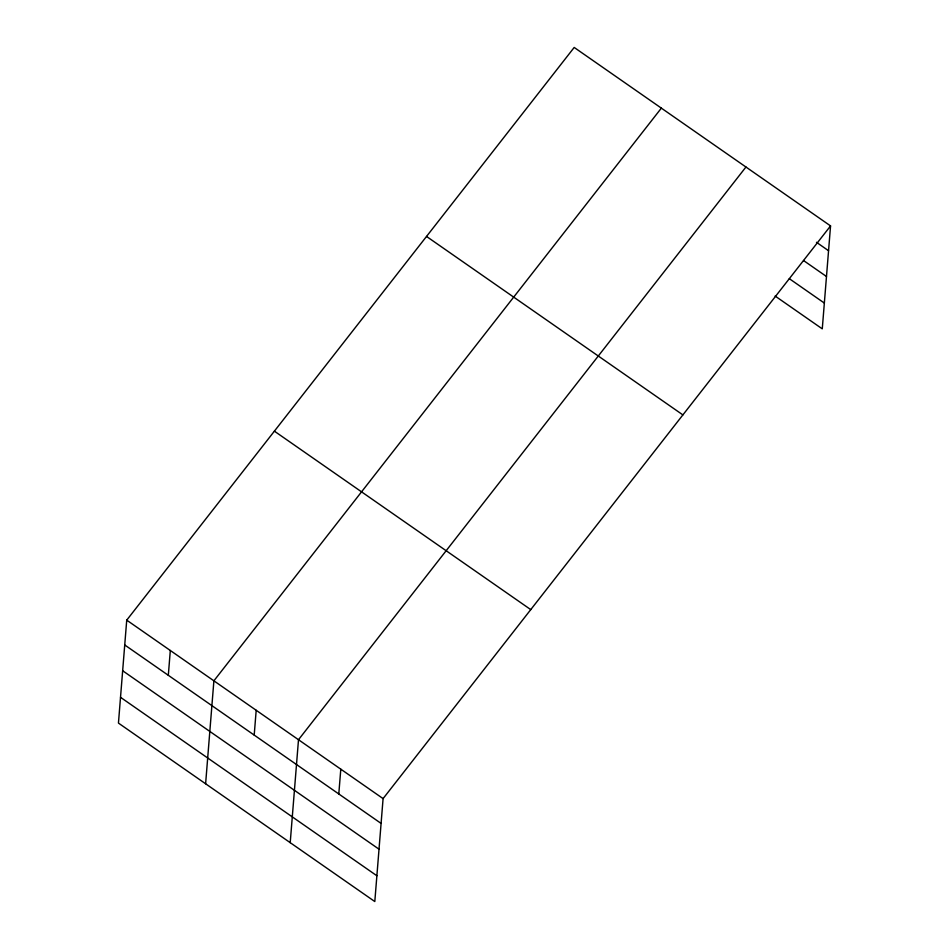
<?xml version="1.0" encoding="UTF-8"?>
<svg xmlns="http://www.w3.org/2000/svg" width="949" height="949" viewBox="0 0 949 949"><rect width="100%" height="100%" fill="white"/><g stroke="black" fill="none" stroke-linecap="round" stroke-linejoin="round"><path stroke-width="1.42" d="M126.727 620.148L118.447 723.091L374.808 901.55L383.088 798.607L830.553 225.909L574.192 47.45L126.727 620.148L383.088 798.607M168.317 675.297L170.31 650.492M205.613 783.767L213.893 680.824L661.358 108.127M254.202 735.084L256.194 710.267M290.216 842.665L298.496 739.722L745.95 167.012M338.793 793.969L340.798 769.164M830.553 225.909L822.273 328.852L775.131 296.041M816.472 242.303L828.548 250.714M803.518 260.512L826.484 276.503M789.295 278.662L824.337 303.063M426.528 236.443L682.889 414.903M274.391 431.166L530.752 609.614M124.734 644.964L381.095 823.412M122.658 670.741L379.019 849.201M120.523 697.313L376.883 875.761"/></g></svg>
